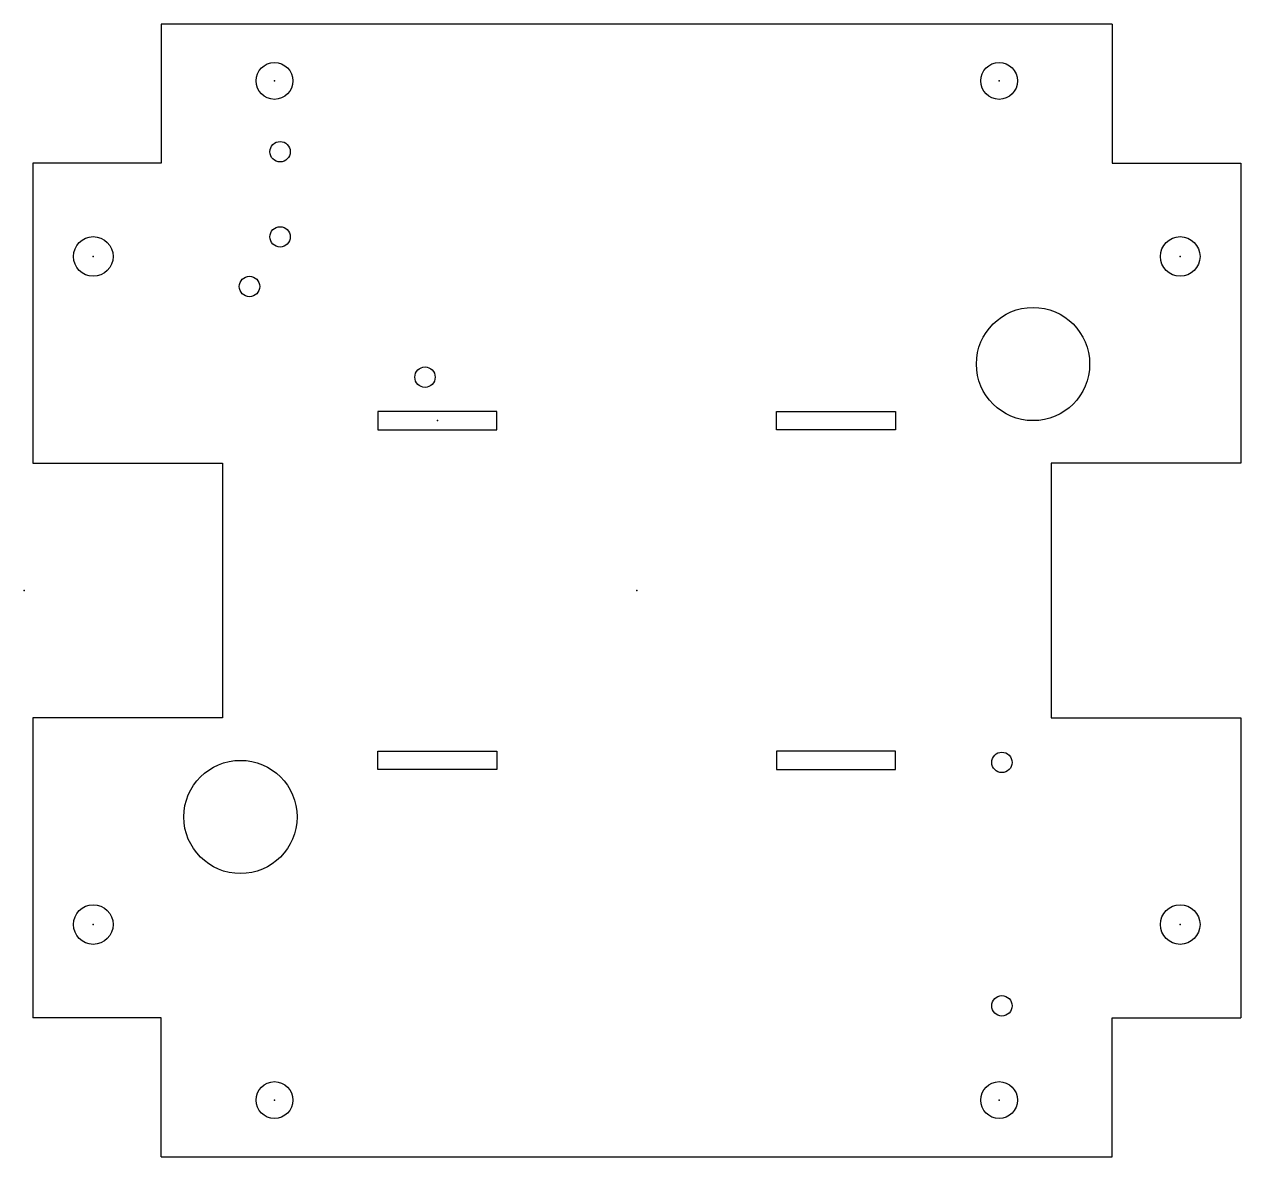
# Model space of a CAD drawing. Header units: millimetres. Extents: x -108 to 107, y -100 to 100.
import ezdxf

# ---------------------------------------------------------------- set-up
doc = ezdxf.new("R2010")
doc.units = ezdxf.units.MM
doc.layers.get('0').update_dxf_attribs({"linetype": 'CONTINUOUS'})

msp = doc.modelspace()

# ---------------------------------------------------------------- linework, layer by layer
for p, q in [((84, 100), (-84, 100)), ((-84, 100), (-84, 75.49)), ((84, 100), (84, 75.49)), ((-84, 75.49), (-106.68, 75.49)), ((-106.68, 75.49), (-106.68, 22.47)), ((84, 75.49), (106.68, 75.49)), ((106.68, 75.49), (106.68, 22.47)), ((-106.68, 22.47), (-73.18, 22.47)), ((-73.18, 22.47), (-73.18, -22.47)), ((73.18, 22.47), (73.18, -22.47)), ((106.68, 22.47), (73.18, 22.47)), ((-73.18, -22.47), (-106.68, -22.47)), ((-106.68, -22.47), (-106.68, -75.49)), ((73.18, -22.47), (106.68, -22.47)), ((106.68, -22.47), (106.68, -75.49)), ((-84, -75.49), (-106.68, -75.49)), ((-84, -100), (-84, -75.49)), ((84, -75.49), (106.68, -75.49)), ((84, -100), (84, -75.49)), ((-84, -100), (84, -100))]:
    msp.add_line(p, q)
for points in [[(-24.71, 31.61), (-45.72, 31.61), (-45.72, 28.39), (-24.71, 28.39)], [(45.72, 28.39), (24.71, 28.39), (24.71, 31.61), (45.72, 31.61)], [(-24.71, -31.61), (-45.72, -31.61), (-45.72, -28.39), (-24.71, -28.39)], [(24.71, -31.61), (45.72, -31.61), (45.72, -28.39), (24.71, -28.39)]]:
    msp.add_lwpolyline(points, close=True)
for centre, radius in [((-64, 90), 3.25), ((64, 90), 3.25), ((-63, 77.5), 1.8), ((-96, 59), 3.5), ((-63, 62.46), 1.8), ((96, 59), 3.5), ((-68.4, 53.69), 1.8), ((70, 40), 10), ((-37.4, 37.68), 1.8), ((-70, -40), 10), ((64.5, -30.36), 1.8), ((-96, -59), 3.5), ((96, -59), 3.5), ((64.5, -73.36), 1.8), ((-64, -90), 3.25), ((64, -90), 3.25)]:
    msp.add_circle(centre, radius)
for p in [(-64, 90), (64, 90), (-96, 59), (96, 59), (-35.21, 30), (-108.18, 0), (-108.18, 0), (0, 0), (0, 0), (0, 0), (0, 0), (-96, -59), (96, -59), (-64, -90), (64, -90)]:
    msp.add_point(p)

doc.saveas('drawing.dxf')
